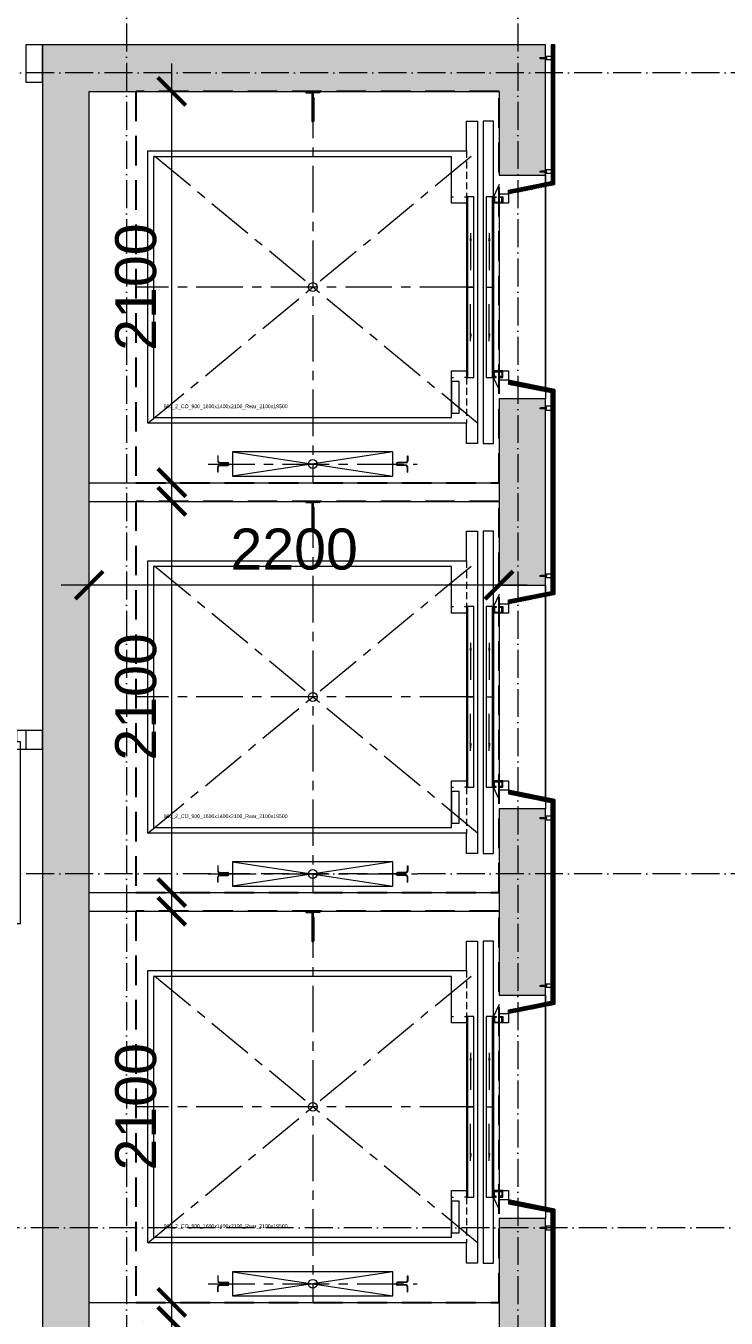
# Model space of a CAD drawing. Header units: millimetres. Extents: x -20215 to 101892, y -17414 to 45470.
# Drawn here: x 25411 to 29169, y 24465 to 31402 of the extents above; entities that cross this region are included whole.
import ezdxf

# ---------------------------------------------------------------- set-up
doc = ezdxf.new("R2010")
doc.units = ezdxf.units.MM
for name, pattern in [('CENTERX2', [4, 2.5, -0.5, 0.5, -0.5]), ('Grid Line', [4.2, 3, -0.6, 0, -0.6]), ('HIDDEN', [0.375, 0.25, -0.125]), ('HIDDEN2', [4.7625, 3.175, -1.5875])]:
    doc.linetypes.add(name, pattern=pattern)
for name, color, linetype, lineweight in [('CUA', 31, 'Continuous', 9), ('DIM', 1, 'Continuous', 5), ('DIM-200', 1, 'Continuous', 5), ('GRA', 211, 'Continuous', 9), ('LAT-GACH', 140, 'Continuous', 13), ('NET CAT', 3, 'Continuous', 5), ('NET THAY 2', 55, 'Continuous', 5), ('NET-CAT', 3, 'Continuous', 15), ('NET-THAY', 2, 'Continuous', 9), ('THIET-BI-1', 26, 'Continuous', 5), ('TRUC', 225, 'Continuous', 5)]:
    doc.layers.add(name, color=color, linetype=linetype, lineweight=lineweight)
doc.styles.add('Arial_1', font='arial_0.ttf', dxfattribs={"height": 400})
doc.styles.add('hoistway plan', font='chhbg.shx', dxfattribs={"height": 45})
doc.styles.add('TA1', font='arial_0.ttf')
doc.dimstyles.new('D_100', dxfattribs={"dimtxt": 220, "dimasz": 150, "dimexe": 150, "dimexo": 150, "dimgap": 80, "dimtad": 1, "dimdec": 0, "dimzin": 9, "dimtxsty": 'TA1', "dimblk": 'ARCHTICK', "dimcen": 1, "dimdle": 150, "dimclrd": 256, "dimclre": 256, "dimclrt": 7, "dimadec": 0, "dimazin": 0, "dimtfac": 1, "dimtdec": 0, "dimtix": 1, "dimtmove": 1, "dimatfit": 3, "dimfxl": 0, "dimtolj": 1, "dimtzin": 0, "dimlwd": -1, "dimlwe": -1, "dimarcsym": 0})
doc.dimstyles.new('Diagonal_-_2mm_Arial', dxfattribs={"dimscale": 304.8, "dimtxt": 408.10376, "dimasz": 0.984252, "dimexe": 0.656168, "dimexo": 4.593176, "dimgap": 0.098425, "dimtad": 1, "dimdec": 0, "dimzin": 0, "dimdsep": 46, "dimtxsty": 'Arial_1', "dimblk1": 'OBLIQUE', "dimblk2": 'OBLIQUE', "dimsah": 1, "dimcen": 0.09, "dimdle": 0.656168, "dimazin": 0, "dimtfac": 1, "dimtdec": 4, "dimtix": 1, "dimtmove": 0, "dimatfit": 3, "dimfxl": 0, "dimtvp": 1, "dimtolj": 1, "dimtzin": 0, "dimlwd": 9, "dimlwe": 9, "dimarcsym": 0})
doc.dimstyles.new('Diagonal_-_2mm_Arial_1', dxfattribs={"dimscale": 304.8, "dimtxt": 408.10376, "dimasz": 0.984252, "dimexe": 0.656168, "dimexo": 4.593176, "dimgap": 0.098425, "dimtad": 1, "dimdec": 0, "dimzin": 0, "dimdsep": 46, "dimtxsty": 'Arial_1', "dimblk1": 'OBLIQUE', "dimblk2": 'OBLIQUE', "dimsah": 1, "dimcen": 0.09, "dimdle": 0.656168, "dimazin": 0, "dimtfac": 1, "dimtdec": 4, "dimtix": 1, "dimtmove": 2, "dimatfit": 3, "dimfxl": 0, "dimtvp": 1, "dimtolj": 1, "dimtzin": 0, "dimlwd": 9, "dimlwe": 9, "dimarcsym": 0})
doc.dimstyles.new('hoistway plan', dxfattribs={"dimtxt": 45, "dimasz": 17, "dimexe": 15, "dimexo": 20, "dimgap": 25, "dimtad": 1, "dimdec": 0, "dimzin": 0, "dimdsep": 46, "dimtxsty": 'hoistway plan', "dimblk": 'DOT', "dimcen": 50, "dimclrd": 8, "dimclre": 8, "dimclrt": 3, "dimadec": 0, "dimazin": 0, "dimtfac": 1, "dimtdec": 0, "dimtmove": 1, "dimatfit": 3, "dimfxl": 0, "dimtolj": 1, "dimtzin": 0, "dimarcsym": 0})
pattern_1 = [(225, (281291.963, 17264.836), (4.41941738, -4.41941738), []), (315, (281291.963, 17264.836), (4.41941738, 4.41941738), [])]
pattern_2 = [(240.2551187, (159143.5025, 32413.0964), (5.42651964, -3.10086836), []), (330.2551187, (159143.5025, 32413.0964), (3.10086836, 5.42651964), [])]
pattern_3 = [(240.2551187, (159143.5025, 28013.0964), (5.42651964, -3.10086836), []), (330.2551187, (159143.5025, 28013.0964), (3.10086836, 5.42651964), [])]

# ---------------------------------------------------------------- blocks, each defined once
blk = doc.blocks.new('VACH THANG MAY - VACH THANG MAY-1083953-MẶT BẰNG TẦNG 4')
at = {"layer": 'NET CAT', "lineweight": 9}
for p, q in [((28200.5, 31299.9), (25500.5, 31299.9)), ((28200.5, 30599.9), (28200.5, 31299.9)), ((25500.5, 31099.9), (25500.5, 27619.9)), ((25750.6, 22349.9), (25750.6, 31049.9)), ((25750.6, 31049.9), (27950.5, 31049.9)), ((27950.5, 31049.9), (27950.5, 30599.9)), ((27950.5, 30599.9), (28200.5, 30599.9)), ((28200.5, 29399.9), (27950.5, 29399.9)), ((27950.5, 29399.9), (27950.5, 28399.9)), ((28200.5, 28399.9), (28200.5, 29399.9)), ((27950.5, 28399.9), (28200.5, 28399.9)), ((25500.5, 27519.9), (25500.5, 24399.9)), ((28200.5, 27199.9), (27950.5, 27199.9)), ((27950.5, 27199.9), (27950.5, 26199.9)), ((28200.5, 26199.9), (28200.5, 27199.9)), ((27950.5, 26199.9), (28200.5, 26199.9)), ((28200.5, 24999.9), (27950.5, 24999.9)), ((27950.5, 24999.9), (27950.5, 23999.9)), ((28200.5, 23999.9), (28200.5, 24999.9))]:
    blk.add_line(p, q, dxfattribs=at)
blk = doc.blocks.new('ALC1807-ASCENT PLAZA-KET CAU_rvt-1-MẶT BẰNG TẦNG 4')
at = {"color": 250, "lineweight": 15}
blk.add_blockref('VACH THANG MAY - VACH THANG MAY-1083953-MẶT BẰNG TẦNG 4', (0, 0), dxfattribs=at)
blk = doc.blocks.new('CUA 1 CANH MO - 2 - Type 1000-1271836-MẶT BẰNG TẦNG 4')
at = {"layer": 'CUA'}
for p, q in [((-367.5, 990.3), (-327.5, 990.3)), ((-367.5, 52.3), (-367.5, 990.3)), ((-327.5, 990.3), (-327.5, 52.3)), ((-327.5, 52.3), (-367.5, 52.3))]:
    blk.add_line(p, q, dxfattribs=at)
at = {"layer": 'CUA', "lineweight": 5}
for p, q in [((-368.5, 52.3), (-398.5, 52.3)), ((-368.5, 11.3), (-368.5, 52.3)), ((-348.5, 11.3), (-368.5, 11.3)), ((-348.5, -47.7), (-348.5, 11.3)), ((571.5, 11.3), (551.5, 11.3)), ((551.5, 11.3), (551.5, -47.7)), ((601.5, 52.3), (571.5, 52.3)), ((571.5, 52.3), (571.5, 11.3)), ((-398.5, -47.7), (-348.5, -47.7)), ((551.5, -47.7), (601.5, -47.7))]:
    blk.add_line(p, q, dxfattribs=at)
blk.add_arc((-367.5, 52.3), 938, 359.5, 90, dxfattribs=at)
blk = doc.blocks.new('DIMBLOCK55-MẶT BẰNG TẦNG 4')
at = {"layer": 'DIM-200', "lineweight": 9, "transparency": 16777216}
for p, q in [((28200.5, 32689.9), (28200.5, 31862.4)), ((28200.5, 32062.4), (28200.5, 32689.9)), ((-1824.5, 30874.5), (-1824.5, 32262.4)), ((-1824.5, 32062.4), (-1674.5, 32212.4)), ((28200.5, 32062.4), (28350.5, 32212.4)), ((-2024.5, 32062.4), (28200.5, 32062.4)), ((-1824.5, 32062.4), (-1974.5, 31912.4)), ((-1824.5, 32062.4), (-1824.5, 30874.5)), ((28200.5, 32062.4), (28050.5, 31912.4))]:
    blk.add_line(p, q, dxfattribs=at)
at = {"layer": 'DIM-200', "color": 0, "lineweight": 9, "transparency": 16777216, "insert": (12418.9, 32611.7), "char_height": 400, "width": 1845.885, "attachment_point": 1, "line_spacing_factor": 0.941778, "style": 'Arial_1'}
blk.add_mtext('30025', dxfattribs=at)
blk = doc.blocks.new('_Oblique')
at = {"color": 0, "linetype": 'ByBlock', "lineweight": -2}
blk.add_line((-0.5, -0.5), (0.5, 0.5), dxfattribs=at)
blk = doc.blocks.new('DIMBLOCK56-MẶT BẰNG TẦNG 4')
at = {"layer": 'DIM-200', "lineweight": 9, "transparency": 16777216}
for p, q in [((28200.5, 32689.9), (28200.5, 31862.4)), ((28200.5, 32062.4), (28200.5, 32689.9)), ((30610.5, 30874.5), (30610.5, 32262.4)), ((28200.5, 32062.4), (28350.5, 32212.4)), ((30610.5, 32062.4), (30760.5, 32212.4)), ((28200.5, 32062.4), (28050.5, 31912.4)), ((28200.5, 32062.4), (30810.5, 32062.4)), ((30610.5, 32062.4), (30460.5, 31912.4)), ((30610.5, 32062.4), (30610.5, 30874.5))]:
    blk.add_line(p, q, dxfattribs=at)
at = {"layer": 'DIM-200', "color": 0, "lineweight": 9, "transparency": 16777216, "insert": (28008.2, 32611.7), "char_height": 400, "width": 1476.708, "attachment_point": 1, "line_spacing_factor": 0.941778, "style": 'Arial_1'}
blk.add_mtext('2410', dxfattribs=at)
blk = doc.blocks.new('_DOT')
at = {"color": 0, "linetype": 'ByBlock'}
blk.add_line((-0.5, 0), (-1, 0), dxfattribs=at)
at = {"color": 0, "linetype": 'ByBlock', "const_width": 0.5}
blk.add_lwpolyline([(-0.25, 0, 1), (0.25, 0, 1)], format="xyb", close=True, dxfattribs=at)
blk = doc.blocks.new('A$C1F5A74C7')
at = {"color": 0, "lineweight": 5}
for p, q in [((0, 10), (0, 12)), ((0, 10), (21, 10)), ((3, 8), (3, 10)), ((3, 5), (3, 7)), ((5, 91), (10, 94)), ((5, 91), (5, 29)), ((5, 91), (15, 91)), ((6, 78), (5, 75)), ((5, 75), (8, 75)), ((6, 72), (5, 69)), ((5, 69), (8, 69)), ((6, 66), (5, 63)), ((5, 63), (8, 63)), ((6, 60), (5, 57)), ((5, 57), (8, 57)), ((6, 54), (5, 51)), ((5, 51), (8, 51)), ((5, 49), (8, 49)), ((5, 10), (5, 29)), ((8, 5), (5, 5)), ((7, 80), (6, 78)), ((6, 78), (10, 78)), ((8, 73), (6, 72)), ((8, 67), (6, 66)), ((8, 61), (6, 60)), ((8, 55), (6, 54)), ((8, 82), (7, 80)), ((7, 81), (10, 81)), ((7, 80), (10, 80)), ((7, 29), (7, 76)), ((7, 10), (7, 31)), ((7, 9), (7, 10)), ((7, 5), (7, 8)), ((7, 5), (7, 5)), ((9, 84), (8, 82)), ((8, 83), (10, 83)), ((8, 73), (8, 75)), ((8, 69), (8, 67)), ((8, 61), (8, 63)), ((8, 57), (8, 55)), ((8, 51), (8, 49)), ((10, 87), (9, 85)), ((9, 85), (12, 86)), ((10, 5), (9, 5)), ((10, 99), (10, 11)), ((10, 94), (15, 91)), ((10, 87), (12, 85)), ((10, 41), (10, 80)), ((10, 78), (15, 78)), ((10, 41), (11, 41)), ((10, 13), (10, 0)), ((12, 5), (10, 5)), ((11, 84), (13, 84)), ((11, 81), (14, 82)), ((11, 41), (11, 80)), ((11, 80), (14, 80)), ((12, 84), (12, 83)), ((12, 73), (12, 75)), ((12, 75), (15, 75)), ((12, 73), (15, 72)), ((12, 69), (12, 67)), ((12, 69), (15, 69)), ((12, 67), (15, 66)), ((12, 61), (12, 63)), ((12, 63), (15, 63)), ((12, 61), (15, 60)), ((12, 57), (12, 55)), ((12, 57), (15, 57)), ((12, 55), (15, 54)), ((12, 49), (12, 51)), ((12, 51), (15, 51)), ((12, 49), (15, 49)), ((12, 5), (12, 5)), ((13, 82), (14, 80)), ((16, 5), (13, 5)), ((14, 80), (15, 78)), ((14, 29), (14, 76)), ((14, 10), (14, 31)), ((14, 9), (14, 10)), ((14, 5), (14, 8)), ((15, 91), (15, 29)), ((15, 78), (15, 75)), ((15, 72), (15, 69)), ((15, 66), (15, 63)), ((15, 60), (15, 57)), ((15, 54), (15, 51)), ((15, 10), (15, 29)), ((18, 10), (18, 8)), ((18, 7), (18, 5)), ((21, 10), (21, 12))]:
    blk.add_line(p, q, dxfattribs=at)
for centre, radius, start, end in [((5, 7), 2.77, 227.3489, 309.0524), ((10, 15), 10.9, 250.5292, 255.5659), ((10, 15), 10.9, 263.51, 276.4907), ((10, 15), 10.9, 284.1671, 289.4715), ((16, 7), 2.77, 230.845, 312.6565)]:
    blk.add_arc(centre, radius, start, end, dxfattribs=at)
blk = doc.blocks.new('*U347')
for p, q in [((11.2, 0), (10.7, 0)), ((11.7, 0), (11.2, 0)), ((12.4, 0), (12.2, 0)), ((14.1, 0), (12.9, 0)), ((14.1, 2.9), (14.1, 4)), ((14.1, 2.4), (14.1, 2.9)), ((14.1, 1.8), (14.1, 1.9)), ((14.1, 0), (14.1, 1.2)), ((14.1, 0), (14.1, -1.2)), ((14.1, 0), (15.4, 0)), ((15.9, 0), (16, 0)), ((16.6, 0), (17, 0)), ((17, 0), (18.1, 0)), ((47.7, 10), (47.7, -10)), ((14.1, -1.8), (14.1, -1.9)), ((14.1, -2.4), (14.1, -2.9)), ((14.1, -2.9), (14.1, -4))]:
    blk.add_line(p, q)
blk.add_lwpolyline([(50, 10), (9.5, 10, 0.414215), (7.5, 8), (7.5, -8, 0.414214), (9.5, -10), (50, -10)], format="xyb")
for radius in [2.9, 0.712]:
    blk.add_circle((14.1, 0), radius)
at = {"extrusion": (0, 0, -1), "xscale": 0.3999999999068677, "yscale": 0.3999999999068677, "zscale": -0.4, "rotation": 90.00000000000001}
blk.add_blockref('A$C1F5A74C7', (-42.8, -4.2), dxfattribs=at)
blk = doc.blocks.new('_ARCHTICK')
at = {"color": 0, "linetype": 'ByBlock', "const_width": 0.15}
blk.add_lwpolyline([(-0.5, -0.5), (0.5, 0.5)], dxfattribs=at)
blk = doc.blocks.new('*D350')
at = {"layer": 'Defpoints', "color": 0, "transparency": 16777216}
for p in [(3443.3, 7900), (3443.3, 7900), (3443.3, 5800)]:
    blk.add_point(p, dxfattribs=at)
at = {"layer": 'DIM', "transparency": 16777216}
for p, q in [((3443.3, 5650), (3443.3, 8050)), ((3293.3, 7900), (3293.3, 7900)), ((3293.3, 5800), (3293.3, 5800))]:
    blk.add_line(p, q, dxfattribs=at)
at = {"layer": 'DIM', "transparency": 16777216, "xscale": 150, "yscale": 150, "zscale": 150}
for p, rotation in [((3443.3, 7900), 89.9999999999999), ((3443.3, 5800), 269.9999999999999)]:
    blk.add_blockref('_ARCHTICK', p, dxfattribs=dict(at, rotation=rotation))
at = {"layer": 'DIM', "color": 7, "transparency": 16777216, "insert": (3251, 6850), "char_height": 220, "attachment_point": 5, "rotation": 90, "style": 'TA1'}
blk.add_mtext('\\A1;2100', dxfattribs=at)
blk = doc.blocks.new('*D351')
at = {"layer": 'Defpoints', "color": 0, "transparency": 16777216}
for p in [(3000, 11850), (3000, 11850), (5200, 11850)]:
    blk.add_point(p, dxfattribs=at)
at = {"layer": 'DIM', "transparency": 16777216}
blk.add_line((5350, 11850), (2850, 11850), dxfattribs=at)
at = {"layer": 'DIM', "transparency": 16777216, "xscale": 150, "yscale": 150, "zscale": 150}
for p, rotation in [((3000, 11850), 179.9999999999999), ((5200, 11850), 359.9999999999999)]:
    blk.add_blockref('_ARCHTICK', p, dxfattribs=dict(at, rotation=rotation))
at = {"layer": 'DIM', "color": 7, "transparency": 16777216, "insert": (4100, 12042.3), "char_height": 220, "attachment_point": 5, "style": 'TA1'}
blk.add_mtext('\\A1;2200', dxfattribs=at)
blk = doc.blocks.new('*D352')
at = {"layer": 'Defpoints', "color": 0, "transparency": 16777216}
for p in [(3443.3, 10100), (3443.3, 10100), (3443.3, 8000)]:
    blk.add_point(p, dxfattribs=at)
at = {"layer": 'DIM', "transparency": 16777216}
for p, q in [((3443.3, 7850), (3443.3, 10250)), ((3293.3, 10100), (3293.3, 10100)), ((3293.3, 8000), (3293.3, 8000))]:
    blk.add_line(p, q, dxfattribs=at)
at = {"layer": 'DIM', "transparency": 16777216, "xscale": 150, "yscale": 150, "zscale": 150}
for p, rotation in [((3443.3, 10100), 89.9999999999999), ((3443.3, 8000), 269.9999999999999)]:
    blk.add_blockref('_ARCHTICK', p, dxfattribs=dict(at, rotation=rotation))
at = {"layer": 'DIM', "color": 7, "transparency": 16777216, "insert": (3251, 9050), "char_height": 220, "attachment_point": 5, "rotation": 90, "style": 'TA1'}
blk.add_mtext('\\A1;2100', dxfattribs=at)
blk = doc.blocks.new('*D353')
at = {"layer": 'Defpoints', "color": 0, "transparency": 16777216}
for p in [(3443.3, 12300), (3443.3, 12300), (3443.3, 10200)]:
    blk.add_point(p, dxfattribs=at)
at = {"layer": 'DIM', "transparency": 16777216}
for p, q in [((3443.3, 10050), (3443.3, 12450)), ((3293.3, 12300), (3293.3, 12300)), ((3293.3, 10200), (3293.3, 10200))]:
    blk.add_line(p, q, dxfattribs=at)
at = {"layer": 'DIM', "transparency": 16777216, "xscale": 150, "yscale": 150, "zscale": 150}
for p, rotation in [((3443.3, 12300), 89.9999999999999), ((3443.3, 10200), 269.9999999999999)]:
    blk.add_blockref('_ARCHTICK', p, dxfattribs=dict(at, rotation=rotation))
at = {"layer": 'DIM', "color": 7, "transparency": 16777216, "insert": (3251, 11250), "char_height": 220, "attachment_point": 5, "rotation": 90, "style": 'TA1'}
blk.add_mtext('\\A1;2100', dxfattribs=at)
blk = doc.blocks.new('*D354')
at = {"layer": 'Defpoints', "color": 0, "transparency": 16777216}
for p in [(3443.3, 14500), (3443.3, 14500), (3443.3, 12400)]:
    blk.add_point(p, dxfattribs=at)
at = {"layer": 'DIM', "transparency": 16777216}
for p, q in [((3443.3, 12250), (3443.3, 14650)), ((3293.3, 14500), (3293.3, 14500)), ((3293.3, 12400), (3293.3, 12400))]:
    blk.add_line(p, q, dxfattribs=at)
at = {"layer": 'DIM', "transparency": 16777216, "xscale": 150, "yscale": 150, "zscale": 150}
for p, rotation in [((3443.3, 14500), 89.9999999999999), ((3443.3, 12400), 269.9999999999999)]:
    blk.add_blockref('_ARCHTICK', p, dxfattribs=dict(at, rotation=rotation))
at = {"layer": 'DIM', "color": 7, "transparency": 16777216, "insert": (3251, 13450), "char_height": 220, "attachment_point": 5, "rotation": 90, "style": 'TA1'}
blk.add_mtext('\\A1;2100', dxfattribs=at)
blk = doc.blocks.new('P13_13_900_CO_900_1600x1350_Rear_2050x1910')
h = blk.add_hatch()
h.set_pattern_fill('ANSI31', color=256, scale=50, angle=90, style=0)
h.set_pattern_definition([(225, (-738.679, 3896.771), (-4.419417, 4.419417), [])])
h.paths.add_polyline_path([(-946.5, 2019.1, 0.227735), (-945.8, 2017.6, -0.227735), (-945, 2016), (-945, 1990, -0.414214), (-947, 1988), (-953, 1988, -0.414214), (-955, 1990), (-955, 2016, -0.227735), (-954.3, 2017.6, 0.227735), (-953.5, 2019.1), (-953.5, 2041, 0.414214), (-955.5, 2043), (-985.5, 2043, -0.414214), (-987.5, 2045), (-987.5, 2050), (-912.5, 2050), (-912.5, 2045, -0.414214), (-914.5, 2043), (-944.5, 2043, 0.414214), (-946.5, 2041)])
h = blk.add_hatch()
h.set_pattern_fill('ANSI31', color=256, scale=50, angle=90, style=0)
h.set_pattern_definition([(315, (-3335.6985, 52.7706), (-4.419417, -4.419417), [])])
h.paths.add_polyline_path([(-1460, 6.5), (-1458, 6.5), (-1458, 33.8, -0.414214), (-1450, 41.8), (-1405, 41.8, 0.414214), (-1400, 46.8), (-1400, 53.2, 0.414214), (-1405, 58.2), (-1450, 58.2, -0.414214), (-1458, 66.2), (-1458, 93.5), (-1460, 93.5), (-1460, 65.2, 0.414214), (-1451, 56.2), (-1406, 56.2, -0.414214), (-1402, 52.2), (-1402, 47.8, -0.414214), (-1406, 43.8), (-1451, 43.8, 0.414214), (-1460, 34.8)])
h = blk.add_hatch()
h.set_pattern_fill('ANSI31', color=256, scale=50, angle=90, style=0)
h.set_pattern_definition([(225, (1435.637, 52.7706), (4.419417, -4.419417), [])])
h.paths.add_polyline_path([(-440, 6.5), (-442, 6.5), (-442, 33.8, 0.414214), (-450, 41.8), (-495, 41.8, -0.414214), (-500, 46.8), (-500, 53.2, -0.414214), (-495, 58.2), (-450, 58.2, 0.414214), (-442, 66.2), (-442, 93.5), (-440, 93.5), (-440, 65.2, -0.414214), (-449, 56.2), (-494, 56.2, 0.414214), (-498, 52.2), (-498, 47.8, 0.414214), (-494, 43.8), (-449, 43.8, -0.414214), (-440, 34.8)])
for p, q in [((-987.5, 2050), (-912.5, 2050)), ((-987.5, 2050), (-987.5, 2045)), ((-985.5, 2043), (-955.5, 2043)), ((-955, 2016), (-955, 1890)), ((-953.5, 2019.1), (-953.5, 2041)), ((-946.5, 2019.1), (-946.5, 2041)), ((-945, 2016), (-945, 1890)), ((-914.5, 2043), (-944.5, 2043)), ((-912.5, 2050), (-912.5, 2045)), ((-953, 1888), (-947, 1888)), ((50, 1550), (20, 1485)), ((-205, 1485), (-195, 1485)), ((-125, 1450), (-125, 550)), ((-65, 1450), (-65, 550)), ((-65, 1450), (-65, 550)), ((-35, 1450), (-35, 550)), ((20, 1450), (20, 550)), ((-85, 1000), (-120, 1000)), ((-85, 1000), (-120, 1000)), ((-205, 515), (-195, 515)), ((50, 450), (20, 515)), ((-1458, 93.5), (-1460, 93.5)), ((-1460, 93.5), (-1460, 65.2)), ((-1458, 66.2), (-1458, 93.5)), ((-442, 66.2), (-442, 93.5)), ((-442, 93.5), (-440, 93.5)), ((-440, 93.5), (-440, 65.2)), ((-1460, 6.5), (-1460, 34.8)), ((-1458, 6.5), (-1460, 6.5)), ((-1458, 6.5), (-1458, 33.8)), ((-1451, 56.2), (-1406, 56.2)), ((-1451, 43.8), (-1406, 43.8)), ((-1450, 58.2), (-1405, 58.2)), ((-1450, 41.8), (-1405, 41.8)), ((-1402, 47.8), (-1402, 52.2)), ((-1400, 46.8), (-1400, 53.2)), ((-500, 46.8), (-500, 53.2)), ((-498, 47.8), (-498, 52.2)), ((-450, 58.2), (-495, 58.2)), ((-450, 41.8), (-495, 41.8)), ((-449, 56.2), (-494, 56.2)), ((-449, 43.8), (-494, 43.8)), ((-442, 6.5), (-442, 33.8)), ((-442, 6.5), (-440, 6.5)), ((-440, 6.5), (-440, 34.8))]:
    blk.add_line(p, q)
at = {"linetype": 'CENTERX2', "ltscale": 100}
for p, q in [((-950, 2050), (-950, -50)), ((-1835, 269), (-65, 1731)), ((-65, 269), (-1835, 1731)), ((-125, 1000), (-1900, 1000)), ((-1511.8, 50), (-389.2, 50))]:
    blk.add_line(p, q, dxfattribs=at)
at = {"linetype": 'HIDDEN', "ltscale": 150}
for p, q in [((-125, 1731), (-125, 1485)), ((-125, 515), (-125, 269))]:
    blk.add_line(p, q, dxfattribs=at)
at = {"ltscale": 100}
for p, q in [((-520, 115), (-1380, -15)), ((-1380, 115), (-520, -15))]:
    blk.add_line(p, q, dxfattribs=at)
for points in [[(-65, 550), (-65, 160), (-125, 160), (-125, 269), (-1835, 269), (-1835, 1731), (-125, 1731), (-125, 1890), (-65, 1890), (-65, 1890)], [(-65, 1890), (-65, 1450)], [(20, 1472.9), (20, 1890), (-35, 1890), (-35, 1450)], [(-135, 1485), (-125, 1485), (-125, 1450), (-205, 1450), (-205, 1485), (-205, 1700), (-1805, 1700), (-1805, 300), (-205, 300), (-205, 515), (-205, 550), (-125, 550), (-125, 515), (-135, 515)], [(-120, 1000), (-85, 1000), (-85, 1485), (-120, 1485), (-120, 515), (-85, 515), (-85, 1000)], [(-20, 1000), (15, 1000), (15, 1485), (-20, 1485), (-20, 515), (15, 515), (15, 1000)], [(70, 1485), (70, 1450), (20, 1450), (20, 1485), (35, 1485), (35, 1480), (25, 1480), (25, 1455), (65, 1455), (65, 1480), (55, 1480), (55, 1485), (70, 1485)], [(-35, 550), (-35, 160), (20, 160), (20, 515)], [(70, 515), (70, 550), (20, 550), (20, 515), (35, 515), (35, 520), (25, 520), (25, 545), (65, 545), (65, 520), (55, 520), (55, 515), (70, 515)]]:
    blk.add_lwpolyline(points)
for points in [[(50, 1450), (50, 1500), (100, 1500), (100, 1450)], [(-205, 317.8), (-205, 497.8), (-207, 497.8), (-207, 317.8)], [(-165, 322.8), (-165, 492.8), (-205, 492.8), (-205, 322.8)], [(50, 500), (50, 550), (100, 550), (100, 500)], [(-520, 115), (-1380, 115), (-1380, -15), (-520, -15)]]:
    blk.add_lwpolyline(points, close=True)
for centre in [(-950, 1000), (-950, 50)]:
    blk.add_circle(centre, 23.8, dxfattribs=at)
for centre, radius, start, end in [((-985.5, 2045), 2, 180, 270), ((-955.5, 2041), 2, 0, 90), ((-953, 2016), 2, 128.68219, 180), ((-955.5, 2019.1), 2, 308.68219, 0), ((-944.5, 2041), 2, 90, 180), ((-944.5, 2019.1), 2, 180, 231.31781), ((-947, 2016), 2, 0, 51.31781), ((-914.5, 2045), 2, 270, 0), ((-953, 1890), 2, 180, 270), ((-947, 1890), 2, 270, 0), ((-1451, 65.2), 9, 180, 270), ((-1451, 34.8), 9, 90, 180), ((-1450, 66.2), 8, 180, 270), ((-1450, 33.8), 8, 90, 180), ((-1406, 52.2), 4, 0, 90), ((-1406, 47.8), 4, 270, 0), ((-1405, 53.2), 5, 0, 90), ((-1405, 46.8), 5, 270, 0), ((-495, 53.2), 5, 90, 180), ((-495, 46.8), 5, 180, 270), ((-494, 52.2), 4, 90, 180), ((-494, 47.8), 4, 180, 270), ((-450, 66.2), 8, 270, 0), ((-450, 33.8), 8, 0, 90), ((-449, 65.2), 9, 270, 0), ((-449, 34.8), 9, 0, 90)]:
    blk.add_arc(centre, radius, start, end)
at = {"layer": 'Defpoints', "linetype": 'HIDDEN2', "ltscale": 50}
blk.add_lwpolyline([(-1900, -50), (50, -50), (50, 2050), (-1900, 2050)], close=True, dxfattribs=at)
at = {"layer": 'Defpoints'}
blk.add_text('900_2_CO_900_1600x1400x2100_Rear_2100x19500', height=20, dxfattribs=at).set_placement((-1750, 350))
for points in [[(-102.5, 1289.7), (-102.5, 1091.3)], [(-2.5, 1289.7), (-2.5, 1091.3)], [(-102.5, 710.3), (-102.5, 908.7)], [(-2.5, 710.3), (-2.5, 908.7)]]:
    blk.add_leader(points, dimstyle='hoistway plan', override={"dimasz": 40, "dimtad": 0, "dimclrd": 256})
blk = doc.blocks.new('A$C18732D84')
at = {"layer": 'GRA', "transparency": 33554687}
h = blk.add_hatch(dxfattribs=at)
h.set_pattern_fill('ANSI37', color=159, scale=50, angle=180, style=0)
h.set_pattern_definition(pattern_1)
h.paths.add_polyline_path([(5500, 14000), (5500, 14750), (5480, 14750), (5480, 14016.4)])
h = blk.add_hatch(dxfattribs=at)
h.set_pattern_fill('ANSI37', color=159, scale=50, angle=555.25512, style=0)
h.set_pattern_definition(pattern_2)
h.paths.add_polyline_path([(5500, 14000), (5250, 13950), (5250, 13970.4), (5480, 14016.4)])
h = blk.add_hatch(dxfattribs=at)
h.set_pattern_fill('ANSI37', color=159, scale=50, angle=555.25512, style=0)
h.set_pattern_definition(pattern_2)
h.paths.add_polyline_path([(5500, 12900), (5250, 12950), (5250, 12929.6), (5480, 12883.6)])
h = blk.add_hatch(dxfattribs=at)
h.set_pattern_fill('ANSI37', color=159, scale=50, angle=180, style=0)
h.set_pattern_definition(pattern_1)
h.paths.add_polyline_path([(5500, 12900), (5500, 11800), (5480, 11816.4), (5480, 12883.6)])
h = blk.add_hatch(dxfattribs=at)
h.set_pattern_fill('ANSI37', color=159, scale=50, angle=555.25512, style=0)
h.set_pattern_definition(pattern_2)
h.paths.add_polyline_path([(5500, 11800), (5250, 11750), (5250, 11770.4), (5480, 11816.4)])
h = blk.add_hatch(dxfattribs=at)
h.set_pattern_fill('ANSI37', color=159, scale=50, angle=555.25512, style=0)
h.set_pattern_definition([(240.2551187, (159143.5025, 30213.0964), (5.42651964, -3.10086836), []), (330.2551187, (159143.5025, 30213.0964), (3.10086836, 5.42651964), [])])
h.paths.add_polyline_path([(5500, 10700), (5250, 10750), (5250, 10729.6), (5480, 10683.6)])
h = blk.add_hatch(dxfattribs=at)
h.set_pattern_fill('ANSI37', color=159, scale=50, angle=180, style=0)
h.set_pattern_definition([(225, (281291.963, 15064.836), (4.41941738, -4.41941738), []), (315, (281291.963, 15064.836), (4.41941738, 4.41941738), [])])
h.paths.add_polyline_path([(5500, 10700), (5500, 9600), (5480, 9616.4), (5480, 10683.6)])
h = blk.add_hatch(dxfattribs=at)
h.set_pattern_fill('ANSI37', color=159, scale=50, angle=555.25512, style=0)
h.set_pattern_definition(pattern_3)
h.paths.add_polyline_path([(5500, 9600), (5250, 9550), (5250, 9570.4), (5480, 9616.4)])
h = blk.add_hatch(dxfattribs=at)
h.set_pattern_fill('ANSI37', color=159, scale=50, angle=555.25512, style=0)
h.set_pattern_definition(pattern_3)
h.paths.add_polyline_path([(5500, 8500), (5250, 8550), (5250, 8529.6), (5480, 8483.6)])
h = blk.add_hatch(dxfattribs=at)
h.set_pattern_fill('ANSI37', color=159, scale=50, angle=180, style=0)
h.set_pattern_definition([(225, (281291.963, 12864.836), (4.41941738, -4.41941738), []), (315, (281291.963, 12864.836), (4.41941738, 4.41941738), [])])
h.paths.add_polyline_path([(5500, 8500), (5500, 7400), (5480, 7416.4), (5480, 8483.6)])
at = {"layer": 'NET-CAT'}
h = blk.add_hatch(color=256, dxfattribs=at)
h.dxf.hatch_style = 1
h.paths.add_polyline_path([(5450, 10650), (5200, 10650), (5200, 9650), (5450, 9650)], flags=17)
h.paths.add_polyline_path([(5450, 12850), (5200, 12850), (5200, 11850), (5450, 11850)], flags=17)
h.paths.add_polyline_path([(5450, 8450), (5200, 8450), (5200, 7450), (5450, 7450)], flags=17)
h.paths.add_polyline_path([(5450, 6250), (5200, 6250), (5200, 5800), (3000, 5800), (3000, 14500), (5200, 14500), (5200, 14050), (5450, 14050), (5450, 14750), (2750, 14750), (2750, 7850), (2350, 7850), (2350, 7600), (2750, 7600), (2750, 5800), (950, 5800), (950, 7600), (1350, 7600), (1350, 7850), (700, 7850), (700, 5800), (0, 5800), (0, 0), (4150, 0), (4150, 250), (250, 250), (250, 2750), (5450, 2750), (5450, 3000), (3300, 3000), (3300, 3875), (3050, 3875), (3050, 3000), (250, 3000), (250, 5550), (3050, 5550), (3050, 5075), (3300, 5075), (3300, 5550), (5450, 5550)])
at = {"layer": 'GRA'}
for points in [[(5500, 14000), (5500, 14750), (5480, 14750), (5480, 14016.4)], [(5500, 14000), (5250, 13950), (5250, 13970.4), (5480, 14016.4)], [(5500, 12900), (5250, 12950), (5250, 12929.6), (5480, 12883.6)], [(5500, 12900), (5500, 11800), (5480, 11816.4), (5480, 12883.6)], [(5500, 11800), (5250, 11750), (5250, 11770.4), (5480, 11816.4)], [(5500, 11800), (5250, 11750), (5250, 11770.4), (5480, 11816.4)], [(5500, 10700), (5250, 10750), (5250, 10729.6), (5480, 10683.6)], [(5500, 10700), (5500, 9600), (5480, 9616.4), (5480, 10683.6)], [(5500, 9600), (5250, 9550), (5250, 9570.4), (5480, 9616.4)], [(5500, 8500), (5250, 8550), (5250, 8529.6), (5480, 8483.6)], [(5500, 8500), (5500, 7400), (5480, 7416.4), (5480, 8483.6)]]:
    blk.add_lwpolyline(points, close=True, dxfattribs=at)
at = {"layer": 'LAT-GACH'}
for p, q in [((5450, 12910), (5450, 14050)), ((5200, 13900), (5200, 13000)), ((5450, 10710), (5450, 11850)), ((5200, 11700), (5200, 10800)), ((5450, 8510), (5450, 9650)), ((5200, 9500), (5200, 8600))]:
    blk.add_line(p, q, dxfattribs=at)
at = {"layer": 'NET THAY 2'}
for p, q in [((3000, 12400), (5200, 12400)), ((3000, 12300), (5200, 12300)), ((3000, 10200), (5200, 10200)), ((3000, 10100), (5200, 10100)), ((3000, 8000), (5200, 8000))]:
    blk.add_line(p, q, dxfattribs=at)
at = {"layer": 'NET-CAT'}
blk.add_lwpolyline([(3000, 5800), (3000, 14500), (5200, 14500), (5200, 14050), (5450, 14050), (5450, 14750), (2750, 14750), (2750, 7850)], dxfattribs=at)
for points in [[(5450, 12850), (5200, 12850), (5200, 11850), (5450, 11850)], [(5450, 10650), (5200, 10650), (5200, 9650), (5450, 9650)], [(5450, 8450), (5200, 8450), (5200, 7450), (5450, 7450)]]:
    blk.add_lwpolyline(points, close=True, dxfattribs=at)
at = {"layer": 'GRA', "xscale": -1}
for p in [(5500, 14680), (5500, 14070.4), (5500, 11900), (5500, 9700)]:
    blk.add_blockref('*U347', p, dxfattribs=at)
at = {"layer": 'GRA', "rotation": 180}
for p in [(5500, 12800), (5500, 10600), (5500, 8400)]:
    blk.add_blockref('*U347', p, dxfattribs=at)
at = {"layer": 'GRA', "xscale": -1, "rotation": 359.9999999999978}
for p in [(5500, 11900), (5500, 9700)]:
    blk.add_blockref('*U347', p, dxfattribs=at)
at = {"layer": 'THIET-BI-1'}
for p in [(5150, 12450), (5150, 10250), (5150, 8050)]:
    blk.add_blockref('P13_13_900_CO_900_1600x1350_Rear_2050x1910', p, dxfattribs=at)
at = {"layer": 'DIM'}
for base, p1, p2, picture, middle in [((3443.3, 14500), (3443.3, 12400), (3443.3, 14500), '*D354', (3251, 13450)), ((3443.3, 12300), (3443.3, 10200), (3443.3, 12300), '*D353', (3251, 11250)), ((3443.3, 10100), (3443.3, 8000), (3443.3, 10100), '*D352', (3251, 9050)), ((3443.3, 7900), (3443.3, 5800), (3443.3, 7900), '*D350', (3251, 6850))]:
    dim = blk.add_linear_dim(base=base, p1=p1, p2=p2, angle=90, dimstyle='D_100', dxfattribs=at)
    dim.commit()
    dim.dimension.update_dxf_attribs({"geometry": picture, "text_midpoint": middle})
dim = blk.add_linear_dim(base=(3000, 11850), p1=(5200, 11850), p2=(3000, 11850), dimstyle='D_100', dxfattribs=at)
dim.commit()
dim.dimension.update_dxf_attribs({"geometry": '*D351', "text_midpoint": (4100, 12042.3)})

msp = doc.modelspace()

# ---------------------------------------------------------------- linework, layer by layer
at = {"layer": 'NET-CAT'}
for p, q in [((25500.5, 31299.9), (25410.5, 31299.9)), ((25410.5, 31299.9), (25410.5, 31099.9)), ((25500.5, 31099.9), (25500.5, 31299.9)), ((25410.5, 31099.9), (25500.5, 31099.9)), ((25500.5, 27619.9), (25410.5, 27619.9)), ((25410.5, 27619.9), (25410.5, 27519.9)), ((25500.5, 27519.9), (25500.5, 27619.9)), ((25410.5, 27519.9), (25500.5, 27519.9))]:
    msp.add_line(p, q, dxfattribs=at)
at = {"layer": 'NET-THAY', "color": 7}
for p, q in [((28200.5, 30599.9), (28200.5, 29399.9)), ((28200.5, 28399.9), (28200.5, 27199.9)), ((28200.5, 26199.9), (28200.5, 24999.9))]:
    msp.add_line(p, q, dxfattribs=at)
at = {"layer": 'TRUC', "linetype": 'Grid Line', "ltscale": 50}
for p, q in [((25950.5, 43599.9), (25950.5, -4500.1)), ((28050.5, 43599.9), (28050.5, -7167.6)), ((43000.5, 31149.9), (-14407, 31149.9)), ((43000.5, 26849.9), (-12092.4, 26849.9)), ((43025.5, 24949.9), (-14382, 24949.9))]:
    msp.add_line(p, q, dxfattribs=at)

# ---------------------------------------------------------------- block references
msp.add_blockref('A$C18732D84', (22750.5, 16549.9))
at = {"layer": 'CUA', "rotation": 180}
msp.add_blockref('CUA 1 CANH MO - 2 - Type 1000-1271836-MẶT BẰNG TẦNG 4', (25012, 27572.2), dxfattribs=at)
at = {"layer": 'NET-CAT', "lineweight": 5}
msp.add_blockref('ALC1807-ASCENT PLAZA-KET CAU_rvt-1-MẶT BẰNG TẦNG 4', (0, 0), dxfattribs=at)

# ---------------------------------------------------------------- dimensions: what is measured, and where the dimension line sits
at = {"layer": 'DIM', "lineweight": 9}
dim = msp.add_linear_dim(base=(28200.5, 32062.4), p1=(-1824.5, 32274.5), p2=(28200.5, 31289.9), dimstyle='Diagonal_-_2mm_Arial', override={"dimpost": '<>', "dimfxl": 30041.139016}, dxfattribs=at)
dim.commit()
dim.dimension.update_dxf_attribs({"geometry": 'DIMBLOCK55-MẶT BẰNG TẦNG 4', "text_midpoint": (13188, 32296.8)})
dim = msp.add_linear_dim(base=(30610.5, 32062.4), p1=(28200.5, 31289.9), p2=(30610.5, 32274.5), dimstyle='Diagonal_-_2mm_Arial_1', override={"dimpost": '<>', "dimfxl": 2603.364824}, dxfattribs=at)
dim.commit()
dim.dimension.update_dxf_attribs({"geometry": 'DIMBLOCK56-MẶT BẰNG TẦNG 4', "text_midpoint": (28746.6, 32345), "dimtype": 160})

doc.saveas('drawing.dxf')
